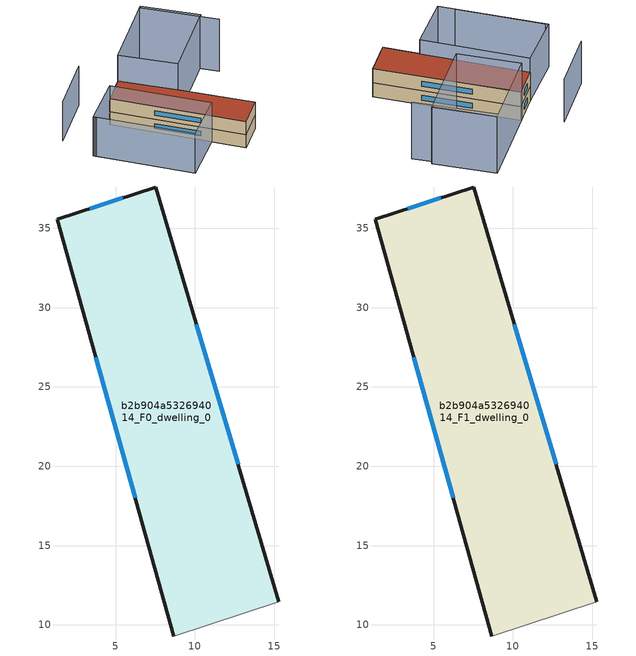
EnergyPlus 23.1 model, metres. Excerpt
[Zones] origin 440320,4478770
b2b904a532694014_F0_dwelling_0
 floor ground (EU_floor_Construction): 7.52,37.61 15.3,11.46 8.68,9.3 1.31,35.57 z0
 wall outside (EU_wall_Construction): 15.3,11.46 7.52,37.61 1.31,35.57 8.68,9.3 z0:3
 wall adiabatic (EU_wall_Construction): 8.68,9.3 15.3,11.46 z0:3
 window (EU_Window_Construction): 5.46,36.93 3.37,36.25 / 12.72,20.13 10.1,28.94 / 3.76,26.86 6.24,18.01 z0.99:2.01
b2b904a532694014_F1_dwelling_0
 floor to b2b904a532694014_F0_dwelling_0 (EU_floor_Construction): 7.52,37.61 15.3,11.46 8.68,9.3 1.31,35.57 z3
 wall outside (EU_wall_Construction): 15.3,11.46 7.52,37.61 1.31,35.57 8.68,9.3 z3:6
 wall adiabatic (EU_wall_Construction): 8.68,9.3 15.3,11.46 z3:6
 window (EU_Window_Construction): 5.46,36.93 3.37,36.25 / 12.72,20.13 10.1,28.94 / 3.76,26.86 6.24,18.01 z3.99:5.01
 roof outside (EU_roof_Construction): 15.3,11.46 7.52,37.61 1.31,35.57 8.68,9.3 z6
shading: -9.32,32.1 -4.68,15.98 / 3.75,44.17 -8.12,40.21 / -3.85,12.89 -9.44,32.51 / -9.44,32.51 1.31,35.57 / 1.31,35.57 6.9,15.95 / 6.9,15.95 -3.85,12.89 z0:9; 28.01,27.75 23.1,42.72 / 27.47,31.58 10.93,26.17 / 10.93,26.17 7.21,37.53 / 7.21,37.53 23.76,42.94 / 23.76,42.94 27.47,31.58 z0:12
[Building]
EU S2 Campaign: North Axis=0; Terrain=City; Solar Distribution=FullExterior
[Site:Location]
Madrid: Latitude=40.5; Longitude=-3.5; Time Zone=1; Elevation=609
[SizingPeriod:WeatherFileDays]
AnnualSizingPeriod: Begin Month=1; Begin Day of Month=1; End Month=12; End Day of Month=31; Day of Week for Start Day=Monday; Use Weather File Daylight Saving Period=No; Use Weather File Rain and Snow Indicators=No
[MATERIAL]
EU_InternalMass_Material: Roughness=MediumRough; Thickness=0.1; Conductivity=1; Density=1800; Specific Heat=900; Thermal Absorptance=0.9; Solar Absorptance=0.7; Visible Absorptance=0.7
[MATERIAL:NOMASS] Roughness=MediumRough; Thermal Absorptance=0.9; Solar Absorptance=0.7; Visible Absorptance=0.7
Name | Thermal Resistance
EU_wall_NoMass | 0.609216
EU_roof_NoMass | 0.513268
EU_floor_NoMass | 0.568163
[WINDOWMATERIAL:SIMPLEGLAZINGSYSTEM]
EU_Window_SimpleGlazing: UFactor=5.50606; Solar Heat Gain Coefficient=0.85; Visible Transmittance=0.85
[CONSTRUCTION]
EU_wall_Construction: EU_wall_NoMass
EU_roof_Construction: EU_roof_NoMass
EU_floor_Construction: EU_floor_NoMass
EU_Window_Construction: EU_Window_SimpleGlazing
EU_InternalMass_Construction: EU_InternalMass_Material
[ZONE] Type=1; Multiplier=1; Ceiling Height=autocalculate; Volume=551.677; Floor Area=autocalculate; Part of Total Floor Area=Yes
b2b904a532694014_F0_dwelling_0; b2b904a532694014_F1_dwelling_0
[INTERNALMASS] Construction=EU_InternalMass_Construction; Surface Area=183.892
Name | Zone or ZoneList
b2b904a532694014_F0_dwelling_0_EU_InternalMass | b2b904a532694014_F0_dwelling_0
b2b904a532694014_F1_dwelling_0_EU_InternalMass | b2b904a532694014_F1_dwelling_0
[OTHEREQUIPMENT] Fuel Type=Electricity; Design Level Calculation Method=Watts/Area; Power per Zone Floor Area=1; Fraction Latent=0; Fraction Radiant=0; Fraction Lost=0; Carbon Dioxide Generation Rate=0; EndUse Subcategory=EU_Step8_InternalGains
Name | Zone or ZoneList or Space or SpaceList | Schedule
EU_Step8_InternalGain_b2b904a532694014_F0_dwelling_0_f000 | b2b904a532694014_F0_dwelling_0 | EU_Step8_GainSchedule_b2b904a532694014_F0_dwelling_0_f000
EU_Step8_InternalGain_b2b904a532694014_F1_dwelling_0_f000 | b2b904a532694014_F1_dwelling_0 | EU_Step8_GainSchedule_b2b904a532694014_F1_dwelling_0_f000
[ZONEVENTILATION:DESIGNFLOWRATE] Schedule=EU_AlwaysOn; Design Flow Rate Calculation Method=AirChanges/Hour; Air Changes per Hour=0.752966; Ventilation Type=Natural; Fan Pressure Rise=0; Fan Total Efficiency=1; Constant Term Coefficient=1; Temperature Term Coefficient=0; Velocity Term Coefficient=0; Velocity Squared Term Coefficient=0; Minimum Indoor Temperature=-100; Maximum Indoor Temperature=100; Delta Temperature=-100; Minimum Outdoor Temperature=-100; Maximum Outdoor Temperature=100; Maximum Wind Speed=40
Name | Zone or ZoneList or Space or SpaceList
EU_ConstantAir_b2b904a532694014_F0_dwelling_0 | b2b904a532694014_F0_dwelling_0
EU_ConstantAir_b2b904a532694014_F1_dwelling_0 | b2b904a532694014_F1_dwelling_0
[HVACTEMPLATE:THERMOSTAT] Constant Heating Setpoint=20; Constant Cooling Setpoint=50
EU_HeatOnly_b2b904a532694014_F0_dwelling_0; EU_HeatOnly_b2b904a532694014_F1_dwelling_0
[HVACTEMPLATE:ZONE:IDEALLOADSAIRSYSTEM] System Availability Schedule=EU_AlwaysOn; Maximum Heating Supply Air Temperature=50; Minimum Cooling Supply Air Temperature=13; Maximum Heating Supply Air Humidity Ratio=0.0156; Minimum Cooling Supply Air Humidity Ratio=0.0077; Heating Limit=NoLimit; Cooling Limit=NoLimit; Heating Availability Schedule=EU_AlwaysOn; Cooling Availability Schedule=EU_CoolingOff; Dehumidification Control Type=ConstantSensibleHeatRatio; Cooling Sensible Heat Ratio=0.7; Dehumidification Setpoint=60; Humidification Control Type=None; Humidification Setpoint=30; Outdoor Air Method=None; Outdoor Air Flow Rate per Person=0.00944; Outdoor Air Flow Rate per Zone Floor Area=0; Outdoor Air Flow Rate per Zone=0; Demand Controlled Ventilation Type=None; Outdoor Air Economizer Type=NoEconomizer; Heat Recovery Type=None; Sensible Heat Recovery Effectiveness=0.7; Latent Heat Recovery Effectiveness=0.65
Name | Template Thermostat
b2b904a532694014_F0_dwelling_0 | EU_HeatOnly_b2b904a532694014_F0_dwelling_0
b2b904a532694014_F1_dwelling_0 | EU_HeatOnly_b2b904a532694014_F1_dwelling_0
[SIZING:ZONE] Zone Cooling Design Supply Air Temperature Input Method=SupplyAirTemperature; Zone Cooling Design Supply Air Temperature=13; Zone Heating Design Supply Air Temperature Input Method=SupplyAirTemperature; Zone Heating Design Supply Air Temperature=50; Zone Cooling Design Supply Air Humidity Ratio=0.008; Zone Heating Design Supply Air Humidity Ratio=0.008; Cooling Design Air Flow Method=DesignDay; Cooling Design Air Flow Rate=0; Cooling Minimum Air Flow per Zone Floor Area=0.000762; Cooling Minimum Air Flow=0; Cooling Minimum Air Flow Fraction=0.2; Heating Design Air Flow Method=DesignDay; Heating Design Air Flow Rate=0; Heating Maximum Air Flow per Zone Floor Area=0.002032; Heating Maximum Air Flow=0.141576; Heating Maximum Air Flow Fraction=0.3; Account for Dedicated Outdoor Air System=No; Dedicated Outdoor Air System Control Strategy=NeutralSupplyAir; Dedicated Outdoor Air Low Setpoint Temperature for Design=autosize; Dedicated Outdoor Air High Setpoint Temperature for Design=autosize; Zone Load Sizing Method=Sensible Load Only No Latent Load; Zone Latent Cooling Design Supply Air Humidity Ratio Input Method=HumidityRatioDifference; Zone Cooling Design Supply Air Humidity Ratio Difference=0.005; Zone Latent Heating Design Supply Air Humidity Ratio Input Method=HumidityRatioDifference; Zone Humidification Design Supply Air Humidity Ratio Difference=0.005
b2b904a532694014_F0_dwelling_0; b2b904a532694014_F1_dwelling_0
[SCHEDULE:CONSTANT]
Name | Hourly Value
EU_AlwaysOn | 1
EU_CoolingOff | 0
[SCHEDULE:FILE] Column Number=1; Rows to Skip at Top=0; Number of Hours of Data=8760; Column Separator=Comma; Interpolate to Timestep=No; Minutes per Item=60; Adjust Schedule for Daylight Savings=Yes
Name | File
EU_Step8_GainSchedule_b2b904a532694014_F0_dwelling_0_f000 | ../../schedules/b2b904a532694014/b2b904a532694014_F0_dwelling_0_f000_gain.csv
EU_Step8_GainSchedule_b2b904a532694014_F1_dwelling_0_f000 | ../../schedules/b2b904a532694014/b2b904a532694014_F1_dwelling_0_f000_gain.csv
